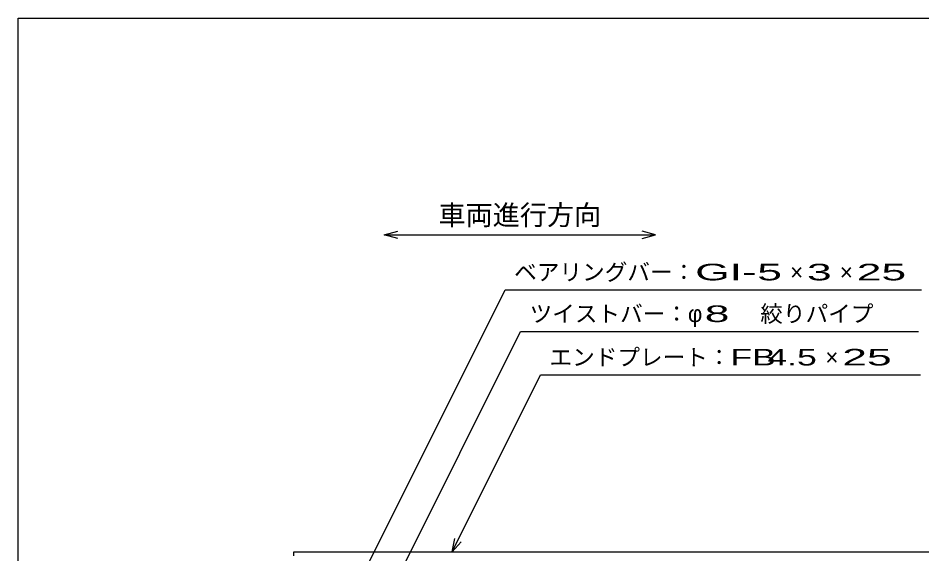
# Model space of a CAD drawing. Units: millimetres, scale not verified. Extents: x -1820 to 1731, y -1282 to 1054.
# Drawn here: x -1729 to -730, y 462 to 1054 of the extents above; entities that cross this region are included whole.
import ezdxf
from ezdxf.enums import TextEntityAlignment as Align

# ---------------------------------------------------------------- set-up
doc = ezdxf.new("R2010")
doc.units = ezdxf.units.MM
doc.header["$LTSCALE"] = 10
for name, color, linetype, lineweight in [('0_2', 150, 'Continuous', 25), ('16', 3, 'Continuous', 25), ('22', 4, 'Continuous', 25)]:
    doc.layers.add(name, color=color, linetype=linetype, lineweight=lineweight)
doc.styles.add('ベクトル', font='')
doc.styles.get('ベクトル').set_extended_font_data('ベクトル')

msp = doc.modelspace()

# ---------------------------------------------------------------- linework, layer by layer
at = {"layer": '0_2'}
for p, q in [((-1729, 1053.5), (1731, 1053.5)), ((-1729, -1146.5), (-1729, 1053.5))]:
    msp.add_line(p, q, dxfattribs=at)
at = {"layer": '16'}
for p, q in [((-1424.39, 464), (-429.39, 464)), ((-1424.39, 459.5), (-1424.39, 464))]:
    msp.add_line(p, q, dxfattribs=at)
at = {"layer": '22'}
for p, q in [((-1324.39, 814), (-1309.39, 818)), ((-1309.39, 810), (-1324.39, 814)), ((-1324.39, 814), (-1024.39, 814)), ((-1024.39, 814), (-1039.39, 818)), ((-1039.39, 810), (-1024.39, 814)), ((-1389.39, 356), (-1190.64, 753.5)), ((-1190.64, 753.5), (-730.64, 753.5)), ((-1324.39, 406), (-1173.64, 707.5)), ((-1173.64, 707.5), (-733.64, 707.5)), ((-1249.39, 464), (-1151.64, 659.5)), ((-1151.64, 659.5), (-731.64, 659.5)), ((-1249.39, 464), (-1246.39, 478.6)), ((-1249.39, 464), (-1239.39, 475))]:
    msp.add_line(p, q, dxfattribs=at)

# ---------------------------------------------------------------- texts
at = {"layer": '22', "color": 2, "style": 'ベクトル'}
for s, height, p in [('車両進行方向', 21.99, (-1264.39, 836)), ('ベアリングバー：', 18.33, (-1180.64, 773)), ('×', 18.33, (-875.64, 773)), ('×', 18.33, (-820.64, 773)), ('ツイストバー：', 18.33, (-1163.64, 727)), ('φ', 18.33, (-988.64, 727)), ('絞りパイプ', 18.33, (-908.64, 727)), ('エンドプレート：', 18.33, (-1141.64, 679)), ('×', 18.33, (-836.64, 679))]:
    msp.add_text(s, height=height, dxfattribs=at).set_placement(p, align=Align.MIDDLE_LEFT)
for s, width, p in [('GI-', 2, (-980.64, 773)), (' 5 ', 2, (-925.64, 773)), (' 3 ', 2, (-870.64, 773)), (' 25 ', 2, (-815.64, 773)), (' 8 ', 2, (-983.64, 727)), ('FB', 1.6, (-941.64, 679)), (' 4.5 ', 1.6, (-911.64, 679)), (' 25 ', 2, (-831.64, 679))]:
    msp.add_text(s, height=18.33, dxfattribs=dict(at, width=width)).set_placement(p, align=Align.MIDDLE_LEFT)

doc.saveas('drawing.dxf')
